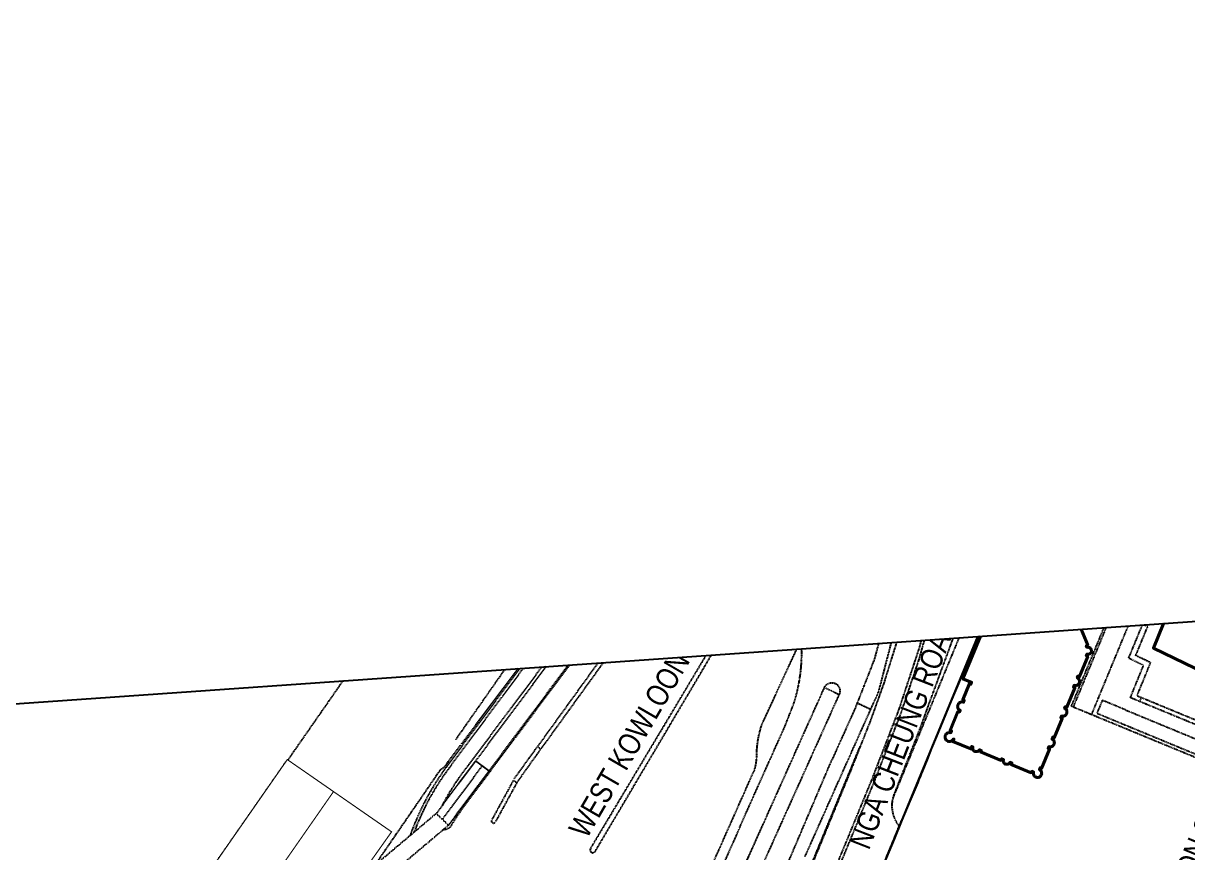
# Model space of a CAD drawing. Header units: millimetres. Extents: x 50357 to 985146, y 723188 to 1803594.
# Drawn here: x 831781.5 to 832203.1, y 820360.9 to 820661.2 of the extents above; entities that cross this region are included whole.
import ezdxf
from ezdxf.xclip import XClip

# ---------------------------------------------------------------- set-up
doc = ezdxf.new("R2010")
doc.units = ezdxf.units.MM
doc.header["$LTSCALE"] = 3
doc.header["$MEASUREMENT"] = 0
doc.linetypes.add('DASHED', pattern=[19.05, 12.7, -6.35])
doc.linetypes.add('x-baseplan$0$DGN Style 2', pattern=[1.94727e-06, 0, -1.94727e-06])
doc.layers.get('Defpoints').update_dxf_attribs({"color": 32})
for name, color, linetype in [('00_Xref', 7, 'Continuous'), ('_PARCEL BOUNDARY', 10, 'DASHED'), ('x-baseplan$0$AR-SITE-TXT_AR_BS_', 1, 'Continuous')]:
    doc.layers.add(name, color=color, linetype=linetype)
doc.layers.add('x-baseplan$0$AR-ROAD_AR_BS_MI_', color=7, linetype='Continuous', true_color=0x6d6d6d)
doc.styles.add('x-baseplan$0$Style-Arial', font='arial.ttf')

# ---------------------------------------------------------------- blocks, each defined once
blk = doc.blocks.new('x-baseplan')
at = {"layer": 'x-baseplan$0$AR-ROAD_AR_BS_MI_', "linetype": 'x-baseplan$0$DGN Style 2'}
for p, q in [((834386.8, 818397.11), (834454.88, 818488.49)), ((834387.6, 818396.51), (834455.84, 818488.11)), ((834446.21, 818487.25), (834389.86, 818406.64)), ((834446.21, 818487.26), (834389.87, 818406.65)), ((834461.92, 818460.29), (834420.75, 818403.29)), ((834455.57, 818454.06), (834419.53, 818404.17)), ((834411.11, 818392.51), (834419.53, 818404.17)), ((834412.04, 818391.08), (834420.75, 818403.29)), ((834420.75, 818403.29), (834419.53, 818404.17)), ((834391.02, 818390.85), (834397.18, 818399.08)), ((834397.34, 818398.96), (834402.14, 818395.37)), ((834397.38, 818398.93), (834401.86, 818395.57)), ((834402.14, 818395.37), (834389.43, 818378.5)), ((834458.04, 818305.55), (834497.87, 818395.22)), ((834410.81, 818391.97), (834402.95, 818377.59)), ((834412.04, 818391.08), (834404.27, 818376.87)), ((834412.04, 818391.08), (834410.8, 818391.98)), ((834492.8, 818375.04), (834500, 818391.16)), ((834383.09, 818379.82), (834387.19, 818375.95)), ((834483.04, 818335.45), (834500, 818373.27)), ((834483.05, 818335.46), (834500.01, 818373.28))]:
    blk.add_line(p, q, dxfattribs=at)
at = {"layer": 'x-baseplan$0$AR-ROAD_AR_BS_MI_', "flags": 128}
blk.add_lwpolyline([(834893.71, 818612.71), (834867.74, 818621.9, 0.032201), (834862.79, 818623.31), (834792.59, 818638.37, -0.026433), (834750.03, 818649.89), (834706.27, 818664.26, 0.136056), (834687.06, 818665.15, 0.221469), (834667.71, 818650.13), (834658.53, 818632.29), (834658.53, 818632.29, -0.00001), (834658.53, 818632.29), (834658.53, 818632.29), (834654.66, 818624.77, 0.021002), (834642.54, 818598.55), (834506.84, 818269.48)], format="xyb", dxfattribs=at)
at = {"layer": 'x-baseplan$0$AR-ROAD_AR_BS_MI_', "linetype": 'x-baseplan$0$DGN Style 2', "flags": 128}
for points in [[(834329.16, 818399.26), (834468.53, 818599.53), (834469.65, 818601.15)], [(834652.48, 818512.84), (834613.47, 818418.51)], [(834620.16, 818415.75), (834659.14, 818510.09)], [(834385.29, 818383.19), (834385.49, 818383.57), (834385.88, 818384.3), (834386.28, 818385.04), (834386.69, 818385.76), (834387.1, 818386.49), (834387.52, 818387.21), (834387.95, 818387.92), (834388.39, 818388.63), (834388.83, 818389.34), (834389.27, 818390.04), (834389.73, 818390.74), (834390.19, 818391.44), (834390.65, 818392.13), (834391.13, 818392.81), (834391.61, 818393.49), (834392.01, 818394.05), (834392.42, 818394.61), (834392.83, 818395.17), (834393.09, 818395.51), (834394.58, 818397.51), (834396.08, 818399.51), (834400.57, 818405.52), (834402.07, 818407.52), (834403.57, 818409.52), (834405.06, 818411.53), (834414.05, 818423.54), (834415.55, 818425.54), (834426.03, 818439.55), (834427.52, 818441.56), (834429.02, 818443.56), (834435.01, 818451.57), (834436.51, 818453.57), (834441, 818459.57), (834442.5, 818461.58), (834446.99, 818467.58), (834448.49, 818469.58), (834454.48, 818477.59), (834455.97, 818479.59), (834457.47, 818481.6), (834458.97, 818483.6), (834459.85, 818484.78), (834460.16, 818485.19), (834460.47, 818485.59), (834460.86, 818486.08), (834461.25, 818486.57), (834461.65, 818487.05), (834462.06, 818487.53), (834462.47, 818488), (834462.89, 818488.46), (834463.31, 818488.92), (834463.74, 818489.38), (834464.18, 818489.83), (834464.62, 818490.27), (834465.06, 818490.71), (834465.51, 818491.14), (834465.97, 818491.57), (834466.43, 818491.99), (834466.9, 818492.4), (834467.37, 818492.81), (834467.85, 818493.22), (834468.33, 818493.61), (834468.82, 818494.01), (834469.31, 818494.39), (834469.8, 818494.77), (834470.31, 818495.14), (834470.81, 818495.51), (834471.32, 818495.87), (834471.84, 818496.22), (834472.36, 818496.57), (834472.88, 818496.91), (834473.41, 818497.25), (834473.82, 818497.5), (834474.24, 818497.76), (834474.66, 818498.01), (834475.09, 818498.25), (834475.56, 818498.52), (834479.9, 818501), (834482.07, 818502.24), (834484.08, 818503.39), (834484.16, 818503.43), (834484.25, 818503.47), (834484.34, 818503.5), (834484.44, 818503.53), (834484.54, 818503.54), (834484.64, 818503.55), (834484.74, 818503.55), (834484.84, 818503.55), (834484.94, 818503.53), (834485.03, 818503.51), (834485.13, 818503.48), (834485.22, 818503.44), (834485.31, 818503.39), (834485.4, 818503.34), (834485.48, 818503.28), (834485.55, 818503.22), (834485.62, 818503.15), (834485.69, 818503.07), (834485.75, 818502.99), (834485.8, 818502.9), (834485.84, 818502.81), (834485.88, 818502.72), (834485.91, 818502.63), (834485.93, 818502.53), (834485.94, 818502.43), (834485.95, 818502.33), (834485.95, 818502.23), (834485.94, 818502.14), (834485.93, 818502.05), (834485.9, 818501.97), (834485.88, 818501.88), (834485.84, 818501.8), (834485.8, 818501.72), (834485.76, 818501.64), (834485.71, 818501.56), (834485.18, 818500.85), (834484.65, 818500.13), (834484.15, 818499.47), (834483.64, 818498.8), (834483.13, 818498.14), (834482.62, 818497.48), (834482.11, 818496.83), (834481.59, 818496.17), (834481.07, 818495.52), (834480.55, 818494.87), (834480.02, 818494.23), (834479.49, 818493.59), (834478.96, 818492.94), (834478.42, 818492.31), (834477.89, 818491.67), (834477.34, 818491.04), (834476.8, 818490.41), (834476.25, 818489.78), (834475.7, 818489.15), (834475.15, 818488.53), (834474.59, 818487.91), (834474.03, 818487.29), (834473.47, 818486.68), (834472.9, 818486.06), (834472.34, 818485.45), (834471.76, 818484.85), (834471.19, 818484.24), (834470.61, 818483.64), (834470.03, 818483.04), (834469.45, 818482.45), (834468.87, 818481.85), (834468.28, 818481.26), (834467.73, 818480.71), (834467.17, 818480.17), (834466.84, 818479.84), (834466.5, 818479.5), (834465.92, 818478.91), (834465.34, 818478.31), (834464.76, 818477.71), (834464.19, 818477.1), (834463.63, 818476.49), (834463.07, 818475.87), (834462.52, 818475.24), (834461.98, 818474.61), (834461.44, 818473.98), (834460.9, 818473.33), (834460.38, 818472.69), (834459.86, 818472.04), (834459.34, 818471.38), (834458.83, 818470.72), (834458.33, 818470.06), (834456.83, 818468.06), (834453.84, 818464.05)], [(834343.79, 818329.47), (834357.81, 818350.41), (834358.45, 818351.38), (834387.37, 818375.78), (834459.79, 818472.61), (834465.88, 818479.61), (834480.14, 818494.81), (834476.42, 818498.3), (834474.32, 818497.53), (834461.35, 818483.7), (834455.04, 818476.45), (834382.9, 818379.99), (834353.86, 818355.48), (834334.7, 818326.87), (834339.77, 818323.47)], [(834516.47, 818364.48), (834530.51, 818396), (834543.13, 818424.19), (834552.38, 818459.99), (834553.18, 818459.78), (834553.69, 818461.7), (834553.2, 818461.82), (834560.98, 818491.05)], [(834556.79, 818492.78), (834551.25, 818472.19), (834541.52, 818435.88), (834534.52, 818418.03), (834526.22, 818399.56)], [(834561.39, 818488.63), (834557.75, 818471.62), (834552.41, 818451.15), (834544.78, 818426.69), (834540.28, 818414.12), (834536.43, 818404.39)], [(834568.34, 818481.79), (834564.99, 818466.4), (834557.68, 818439.79), (834553.82, 818428.15)], [(834559.39, 818441.67), (834565.48, 818463.23), (834570.5, 818484.98)], [(834583.3, 818479.84), (834576.17, 818460.45), (834566.68, 818434.52), (834557.62, 818409.83), (834548.85, 818387.56), (834548.77, 818387.37), (834548.69, 818387.18), (834548.62, 818386.99), (834548.55, 818386.8), (834548.48, 818386.61), (834548.41, 818386.41), (834548.35, 818386.22), (834548.3, 818386.02), (834548.24, 818385.83), (834548.19, 818385.63), (834548.15, 818385.43)], [(834440.73, 818472.41), (834435.66, 818465.13), (834435.29, 818462.67), (834391.94, 818405.13), (834391.93, 818405.14)], [(834440.73, 818472.42), (834435.66, 818465.14), (834435.3, 818462.68), (834391.95, 818405.14), (834391.94, 818405.15)], [(834500, 818469.79), (834438.75, 818367.37), (834438.63, 818367.1), (834438.59, 818366.8), (834438.64, 818366.5), (834438.77, 818366.24), (834438.98, 818366.02), (834439.24, 818365.87), (834439.53, 818365.81), (834439.83, 818365.83), (834440.11, 818365.94), (834440.43, 818366.23), (834500, 818466.84)], [(834588.74, 818468.08), (834588.6, 818468.09), (834588.44, 818468.09), (834588.28, 818468.1), (834588.13, 818468.1), (834587.97, 818468.09), (834587.81, 818468.09), (834587.66, 818468.08), (834587.5, 818468.07), (834587.35, 818468.05), (834587.19, 818468.04), (834587.04, 818468.02), (834586.88, 818467.99), (834586.73, 818467.97), (834586.57, 818467.94), (834586.42, 818467.91), (834586.27, 818467.88), (834586.12, 818467.84), (834585.97, 818467.8), (834585.81, 818467.76), (834585.66, 818467.72), (834585.52, 818467.67), (834585.37, 818467.63), (834585.22, 818467.57), (834585.07, 818467.52), (834584.93, 818467.46), (834584.78, 818467.4), (834584.64, 818467.34), (834584.5, 818467.28), (834584.36, 818467.21), (834584.22, 818467.14), (834584.08, 818467.07), (834583.94, 818467), (834583.8, 818466.92), (834583.67, 818466.84), (834583.53, 818466.76), (834583.4, 818466.68), (834583.27, 818466.59), (834583.14, 818466.51), (834583.01, 818466.42), (834582.89, 818466.33), (834582.76, 818466.23), (834582.64, 818466.13), (834582.52, 818466.04), (834582.4, 818465.93), (834582.28, 818465.83), (834582.17, 818465.73), (834582.05, 818465.62), (834581.94, 818465.51), (834581.83, 818465.4), (834581.72, 818465.29), (834581.62, 818465.17), (834581.51, 818465.06), (834581.41, 818464.94), (834581.31, 818464.82), (834581.21, 818464.7), (834581.12, 818464.57), (834581.02, 818464.45), (834580.93, 818464.32), (834580.84, 818464.19), (834580.76, 818464.06), (834580.67, 818463.93), (834580.59, 818463.8), (834580.51, 818463.67), (834580.43, 818463.53), (834580.36, 818463.39), (834580.28, 818463.26), (834580.21, 818463.12), (834580.14, 818462.98), (834580.03, 818462.73), (834574.29, 818448.83), (834570.31, 818439.18), (834563.94, 818423.77), (834553.82, 818399.17), (834548.15, 818385.43)], [(834453.84, 818464.05), (834449.35, 818458.05), (834447.85, 818456.04), (834438.87, 818444.03), (834437.37, 818442.03), (834435.87, 818440.03), (834434.37, 818438.03), (834429.88, 818432.02), (834428.39, 818430.02), (834422.4, 818422.01), (834420.9, 818420.01), (834417.9, 818416), (834416.41, 818414), (834408.92, 818403.99), (834407.42, 818401.99), (834405.93, 818399.99), (834404.43, 818397.99), (834396.94, 818387.98), (834395.44, 818385.97), (834393.95, 818383.97), (834393.33, 818383.15), (834392.89, 818382.56), (834392.46, 818381.96), (834391.98, 818381.28), (834391.5, 818380.6), (834391.03, 818379.92), (834390.56, 818379.22), (834390.1, 818378.53), (834389.65, 818377.83), (834389.2, 818377.12), (834388.77, 818376.41), (834388.33, 818375.7), (834388.26, 818375.59), (834388.19, 818375.46), (834388.1, 818375.34), (834388.01, 818375.22), (834387.91, 818375.11), (834387.81, 818375), (834387.7, 818374.9), (834387.59, 818374.81), (834387.48, 818374.72), (834387.35, 818374.63), (834387.23, 818374.55), (834387.1, 818374.48), (834386.97, 818374.41), (834386.83, 818374.35), (834386.7, 818374.3), (834386.56, 818374.25), (834386.41, 818374.21), (834386.27, 818374.18), (834386.12, 818374.16), (834385.98, 818374.14), (834385.83, 818374.13), (834385.69, 818374.13), (834385.54, 818374.13), (834385.42, 818374.14)], [(834613.47, 818418.51), (834612.84, 818418.77), (834626.11, 818450.71), (834618.3, 818453.9)], [(834635.12, 818421.53), (834634.2, 818421.91), (834638.97, 818433.6), (834633.58, 818436.2), (834638.65, 818448.47)], [(834638.09, 818421.93), (834636.61, 818422.54), (834641.54, 818434.59), (834640.63, 818435.02), (834639.73, 818435.46), (834636.15, 818437.18), (834640.47, 818447.64), (834639.56, 818448.05)], [(834639.56, 818448.05), (834638.65, 818448.47)], [(834500, 818391.16), (834508.99, 818411.17), (834512.38, 818419.8), (834512.4, 818419.87), (834512.69, 818420.81), (834512.99, 818421.82), (834513.26, 818422.84), (834513.52, 818423.87), (834513.76, 818424.9), (834513.99, 818425.93), (834514.07, 818426.36), (834514.19, 818426.97), (834514.38, 818428.01), (834514.54, 818429.05), (834514.69, 818430.1), (834514.83, 818431.15), (834514.94, 818432.2), (834515.03, 818433.25), (834515.11, 818434.3), (834515.17, 818435.36), (834515.21, 818436.42), (834515.23, 818437.47), (834515.23, 818438.88), (834515.23, 818438.9), (834515.23, 818438.92), (834515.23, 818438.94), (834515.23, 818438.96), (834515.22, 818438.98), (834515.22, 818438.99), (834515.22, 818439.01), (834515.22, 818439.03), (834515.21, 818439.07), (834515.21, 818439.08), (834515.2, 818439.12), (834515.18, 818439.19), (834515.17, 818439.21), (834515.17, 818439.23), (834515.15, 818439.26), (834515.15, 818439.28), (834515.14, 818439.3), (834515.13, 818439.31), (834515.11, 818439.35), (834515.11, 818439.36), (834515.1, 818439.38), (834515.08, 818439.41), (834515.07, 818439.43), (834515.05, 818439.46), (834515.04, 818439.47), (834515.03, 818439.49), (834515.02, 818439.5), (834515.01, 818439.52), (834514.98, 818439.55), (834514.97, 818439.56), (834514.96, 818439.57), (834514.94, 818439.59), (834514.93, 818439.6), (834514.92, 818439.62), (834514.91, 818439.63), (834514.89, 818439.64), (834514.82, 818439.7), (834514.78, 818439.73), (834514.76, 818439.74), (834514.75, 818439.76), (834514.73, 818439.77), (834514.72, 818439.77), (834514.7, 818439.78), (834514.68, 818439.79), (834514.67, 818439.8), (834514.65, 818439.81), (834514.63, 818439.82), (834514.62, 818439.83), (834514.6, 818439.83), (834514.58, 818439.84), (834514.57, 818439.85), (834514.55, 818439.86), (834514.53, 818439.86), (834514.51, 818439.87), (834514.5, 818439.87), (834514.48, 818439.88), (834514.46, 818439.89), (834514.44, 818439.89), (834514.43, 818439.9), (834514.41, 818439.9), (834514.39, 818439.9), (834514.37, 818439.91), (834514.35, 818439.91), (834514.33, 818439.91), (834514.32, 818439.92), (834514.28, 818439.92), (834514.26, 818439.92), (834514.24, 818439.92), (834514.22, 818439.93), (834514.21, 818439.93), (834514.13, 818439.93), (834514.11, 818439.93), (834514.09, 818439.92), (834514.08, 818439.92), (834514.06, 818439.92), (834514.04, 818439.92), (834514.02, 818439.92), (834514, 818439.91), (834513.97, 818439.91), (834513.91, 818439.9), (834513.86, 818439.88), (834513.84, 818439.87), (834513.82, 818439.87), (834513.8, 818439.86), (834513.79, 818439.86), (834513.74, 818439.84), (834513.72, 818439.83), (834513.69, 818439.81), (834513.65, 818439.79), (834513.64, 818439.78), (834513.62, 818439.78), (834513.61, 818439.77), (834513.59, 818439.76), (834513.57, 818439.75), (834513.56, 818439.73), (834513.54, 818439.72), (834513.53, 818439.71), (834513.51, 818439.7), (834513.5, 818439.69), (834513.46, 818439.65), (834513.44, 818439.64), (834513.43, 818439.63), (834513.42, 818439.62), (834513.4, 818439.6), (834513.39, 818439.59), (834513.38, 818439.58), (834513.37, 818439.56), (834513.34, 818439.53), (834513.33, 818439.52), (834513.32, 818439.5), (834513.31, 818439.49), (834513.29, 818439.46), (834500.67, 818412.15), (834500.48, 818411.57), (834500.3, 818411), (834500, 818409.94)], [(834553.82, 818428.15), (834550.27, 818417.43), (834540.62, 818392.47), (834523.21, 818350.21), (834523.2, 818350.2), (834523.2, 818350.19), (834523.19, 818350.18), (834523.19, 818350.17), (834523.19, 818350.16), (834523.18, 818350.13), (834523.18, 818350.12), (834523.17, 818350.11), (834523.17, 818350.1), (834523.17, 818350.09), (834523.17, 818350.08), (834523.16, 818350.07), (834523.16, 818350.06), (834523.16, 818350.05), (834523.16, 818350.04), (834523.16, 818350.03), (834523.16, 818350.02), (834523.16, 818350.01), (834523.16, 818350), (834523.15, 818349.99), (834523.15, 818349.94), (834523.16, 818349.93), (834523.16, 818349.92), (834523.16, 818349.91), (834523.16, 818349.9), (834523.16, 818349.89), (834523.16, 818349.88), (834523.16, 818349.87), (834523.17, 818349.85), (834523.17, 818349.84), (834523.17, 818349.83), (834523.18, 818349.81), (834523.18, 818349.8), (834523.18, 818349.79), (834523.19, 818349.78), (834523.19, 818349.77), (834523.19, 818349.76), (834523.2, 818349.75), (834523.2, 818349.74), (834523.2, 818349.73), (834523.21, 818349.72), (834523.21, 818349.71), (834523.22, 818349.7), (834523.22, 818349.69), (834523.24, 818349.66), (834523.24, 818349.66), (834523.25, 818349.65), (834523.25, 818349.64), (834523.26, 818349.63), (834523.27, 818349.61), (834523.28, 818349.6), (834523.28, 818349.6), (834523.29, 818349.59), (834523.3, 818349.57), (834523.31, 818349.57), (834523.32, 818349.56), (834523.33, 818349.55), (834523.33, 818349.54), (834523.34, 818349.54), (834523.35, 818349.53), (834523.36, 818349.52), (834523.36, 818349.52), (834523.38, 818349.5), (834523.39, 818349.5), (834523.4, 818349.49), (834523.4, 818349.48), (834523.41, 818349.48), (834523.42, 818349.47), (834523.43, 818349.47), (834523.44, 818349.46), (834523.45, 818349.46), (834523.46, 818349.45), (834523.47, 818349.44), (834523.48, 818349.44), (834523.48, 818349.44), (834523.49, 818349.43), (834523.5, 818349.43), (834523.52, 818349.42), (834523.53, 818349.41), (834523.54, 818349.41), (834523.55, 818349.41), (834523.56, 818349.4), (834523.59, 818349.39), (834523.6, 818349.39), (834523.61, 818349.39), (834523.63, 818349.39), (834523.64, 818349.38), (834523.65, 818349.38), (834523.66, 818349.38), (834523.67, 818349.38), (834523.68, 818349.38), (834523.69, 818349.38), (834523.7, 818349.38), (834523.71, 818349.37), (834523.72, 818349.37), (834523.73, 818349.37), (834523.75, 818349.37), (834523.76, 818349.37), (834523.78, 818349.37), (834523.79, 818349.38), (834523.8, 818349.38), (834523.81, 818349.38), (834523.82, 818349.38), (834523.83, 818349.38), (834523.84, 818349.38), (834523.86, 818349.38), (834523.87, 818349.39), (834523.88, 818349.39), (834523.89, 818349.39), (834523.9, 818349.39), (834523.91, 818349.4), (834523.93, 818349.4), (834523.94, 818349.41), (834523.96, 818349.41), (834523.97, 818349.42), (834523.98, 818349.42), (834523.99, 818349.42), (834524, 818349.43), (834524, 818349.43), (834524.01, 818349.44), (834524.02, 818349.44), (834524.04, 818349.45), (834524.05, 818349.46), (834524.06, 818349.46), (834524.07, 818349.47), (834524.08, 818349.47), (834524.09, 818349.48), (834524.09, 818349.49), (834524.1, 818349.49), (834524.11, 818349.5), (834524.12, 818349.5), (834524.13, 818349.52), (834524.14, 818349.52), (834524.15, 818349.53), (834524.16, 818349.54), (834524.16, 818349.55), (834524.17, 818349.55), (834524.18, 818349.56), (834524.19, 818349.57), (834524.2, 818349.58), (834524.21, 818349.59), (834524.21, 818349.6), (834524.22, 818349.61), (834524.23, 818349.62), (834524.23, 818349.62), (834524.24, 818349.63), (834524.24, 818349.64), (834524.25, 818349.65), (834524.25, 818349.66), (834524.26, 818349.67), (834524.27, 818349.69), (834524.28, 818349.69), (834524.28, 818349.7), (834524.28, 818349.71), (834524.29, 818349.73), (834541.71, 818391.99), (834551.17, 818416.29), (834557.72, 818435.76), (834559.39, 818441.68)], [(834632.4, 818417.52), (834667.42, 818403.05), (834680.7, 818435.14), (834679.83, 818435.5)], [(834500.01, 818373.28), (834523.48, 818425.63), (834523.5, 818425.66), (834523.54, 818425.75), (834523.56, 818425.79), (834523.59, 818425.84), (834523.61, 818425.88), (834523.64, 818425.93), (834523.67, 818425.97), (834523.69, 818426.01), (834523.72, 818426.06), (834523.78, 818426.14), (834523.81, 818426.18), (834523.87, 818426.26), (834523.9, 818426.3), (834523.94, 818426.34), (834523.97, 818426.38), (834524, 818426.42), (834524.04, 818426.45), (834524.07, 818426.49), (834524.11, 818426.53), (834524.15, 818426.56), (834524.18, 818426.6), (834524.26, 818426.66), (834524.3, 818426.7), (834524.34, 818426.73), (834524.38, 818426.76), (834524.42, 818426.79), (834524.46, 818426.82), (834524.5, 818426.85), (834524.54, 818426.88), (834524.59, 818426.9), (834524.63, 818426.93), (834524.67, 818426.96), (834524.72, 818426.98), (834524.76, 818427.01), (834524.81, 818427.03), (834524.85, 818427.05), (834524.9, 818427.08), (834524.99, 818427.12), (834525.04, 818427.14), (834525.09, 818427.16), (834525.13, 818427.18), (834525.18, 818427.19), (834525.23, 818427.21), (834525.28, 818427.22), (834525.33, 818427.24), (834525.38, 818427.25), (834525.43, 818427.27), (834525.47, 818427.28), (834525.52, 818427.29), (834525.57, 818427.3), (834525.67, 818427.32), (834525.72, 818427.33), (834525.77, 818427.33), (834525.83, 818427.34), (834525.88, 818427.34), (834525.98, 818427.35), (834526.08, 818427.36), (834526.13, 818427.36), (834526.18, 818427.36), (834526.23, 818427.36), (834526.28, 818427.35), (834526.33, 818427.35), (834526.38, 818427.35), (834526.43, 818427.34), (834526.49, 818427.34), (834526.54, 818427.33), (834526.59, 818427.32), (834526.64, 818427.32), (834526.69, 818427.31), (834526.74, 818427.3), (834526.84, 818427.28), (834526.93, 818427.25), (834526.98, 818427.24), (834527.03, 818427.22), (834527.08, 818427.2), (834527.18, 818427.17), (834527.27, 818427.13), (834527.32, 818427.11), (834527.36, 818427.09), (834527.41, 818427.07), (834527.46, 818427.05), (834527.5, 818427.02), (834527.55, 818427), (834527.63, 818426.95), (834527.68, 818426.92), (834527.72, 818426.9), (834527.76, 818426.87), (834527.85, 818426.81), (834527.89, 818426.78), (834527.93, 818426.75), (834527.97, 818426.72), (834528.01, 818426.69), (834528.05, 818426.65), (834528.09, 818426.62), (834528.12, 818426.59), (834528.2, 818426.52), (834528.23, 818426.48), (834528.3, 818426.41), (834528.34, 818426.37), (834528.4, 818426.29), (834528.44, 818426.25), (834528.47, 818426.21), (834528.5, 818426.17), (834528.53, 818426.13), (834528.56, 818426.09), (834528.58, 818426.04), (834528.61, 818426), (834528.64, 818425.96), (834528.66, 818425.92), (834528.69, 818425.87), (834528.74, 818425.78), (834528.76, 818425.74), (834528.81, 818425.64), (834528.85, 818425.55), (834528.86, 818425.5), (834528.88, 818425.46), (834528.9, 818425.41), (834528.92, 818425.36), (834528.93, 818425.31), (834528.95, 818425.26), (834528.96, 818425.21), (834528.97, 818425.16), (834528.99, 818425.12), (834529, 818425.07), (834529.02, 818424.97), (834529.03, 818424.87), (834529.04, 818424.81), (834529.05, 818424.76), (834529.05, 818424.71), (834529.06, 818424.66), (834529.06, 818424.56), (834529.06, 818424.46), (834529.06, 818424.41), (834529.06, 818424.36), (834529.06, 818424.31), (834529.06, 818424.21), (834529.05, 818424.15), (834529.05, 818424.1), (834529.04, 818424.05), (834529.03, 818424), (834529.02, 818423.95), (834529.02, 818423.9), (834529.01, 818423.85), (834529, 818423.8), (834528.98, 818423.75), (834528.97, 818423.7), (834528.94, 818423.61), (834528.93, 818423.56), (834528.9, 818423.46), (834528.86, 818423.37), (834528.84, 818423.32), (834528.82, 818423.27), (834528.8, 818423.23), (834528.78, 818423.18), (834528.74, 818423.1), (834500.01, 818359.2)], [(834523.48, 818425.63), (834523.48, 818425.63), (834528.74, 818423.1), (834528.76, 818423.09)], [(834535.33, 818420.04), (834540.24, 818417.73), (834540.25, 818417.72)], [(834620.16, 818415.75), (834613.47, 818418.51)], [(834632.4, 818417.52), (834624.02, 818420.98), (834622.08, 818416.31), (834665.48, 818398.35), (834665.03, 818397.25)], [(834638.09, 818421.93), (834637.52, 818420.54), (834635.12, 818421.53)], [(834666.17, 818410.32), (834665.6, 818408.94), (834637.52, 818420.54)], [(834674.76, 818420.86), (834673.46, 818421.39), (834670.61, 818414.48), (834669.62, 818414.8), (834667.61, 818409.73), (834638.09, 818421.93)], [(834665.03, 818397.25), (834620.16, 818415.75)], [(834500, 818409.94), (834499.85, 818409.35), (834499.71, 818408.76), (834499.58, 818408.17), (834499.46, 818407.58), (834499.35, 818406.99), (834499.25, 818406.39), (834499.16, 818405.79), (834499.09, 818405.19), (834499.02, 818404.59), (834498.96, 818403.99), (834498.91, 818403.39), (834498.88, 818402.79), (834498.84, 818401.88), (834498.85, 818401.52), (834498.85, 818401.16), (834498.84, 818400.81), (834498.82, 818400.45), (834498.8, 818400.09), (834498.77, 818399.74), (834498.74, 818399.38), (834498.7, 818399.03), (834498.65, 818398.67), (834498.6, 818398.32), (834498.54, 818397.97), (834498.48, 818397.62), (834498.41, 818397.27), (834498.33, 818396.92), (834498.25, 818396.57), (834498.16, 818396.23), (834498.07, 818395.88), (834497.97, 818395.54), (834497.86, 818395.21)], [(834360.69, 818361.25), (834371.38, 818376.79), (834384.45, 818395.84), (834385.79, 818396.78), (834391.8, 818404.84)], [(834360.7, 818361.25), (834371.39, 818376.8), (834384.45, 818395.85), (834385.8, 818396.79), (834391.81, 818404.85)], [(834500, 818316.13), (834509.26, 818338.61), (834519.37, 818363.06), (834529.7, 818388.07), (834536.43, 818404.39)], [(834536.43, 818404.39), (834532.98, 818395.66), (834516.46, 818355.54), (834515.96, 818354.33), (834504.34, 818326.15), (834500, 818315.62)], [(834500.01, 818316.15), (834509.27, 818338.62), (834519.38, 818363.07), (834529.71, 818388.09), (834536.44, 818404.4)], [(834385.14, 818377.89), (834399.62, 818397.25), (834401.86, 818395.57)], [(834500, 818337.99), (834526.22, 818399.56)], [(834548.15, 818385.43), (834548.15, 818385.43), (834548.1, 818385.23), (834548.06, 818385.03), (834548.03, 818384.83), (834547.99, 818384.63), (834547.96, 818384.42), (834547.94, 818384.22), (834547.91, 818384.02), (834547.9, 818383.81), (834547.88, 818383.61), (834547.87, 818383.41), (834547.86, 818383.2), (834547.86, 818383), (834547.85, 818382.79), (834547.86, 818382.59), (834547.86, 818382.38), (834547.87, 818382.18), (834547.89, 818381.98), (834547.9, 818381.77), (834547.92, 818381.57), (834547.95, 818381.37), (834547.97, 818381.16), (834548, 818380.96), (834548.04, 818380.76), (834548.08, 818380.56), (834548.12, 818380.36), (834548.16, 818380.16), (834548.21, 818379.96), (834548.26, 818379.76), (834548.32, 818379.57), (834548.38, 818379.37), (834548.44, 818379.18), (834548.51, 818378.98), (834548.57, 818378.79), (834548.65, 818378.6), (834548.72, 818378.41), (834548.8, 818378.22), (834548.88, 818378.03), (834548.97, 818377.85), (834549.06, 818377.66), (834549.15, 818377.48), (834549.24, 818377.3), (834549.34, 818377.12), (834549.44, 818376.94), (834549.55, 818376.77), (834549.66, 818376.59), (834549.77, 818376.42), (834549.88, 818376.25), (834550, 818376.08), (834550.11, 818375.92), (834550.24, 818375.75), (834550.36, 818375.59), (834550.51, 818375.41)], [(834546.72, 818366.22), (834551.37, 818377.49), (834551.38, 818377.49)], [(834492.8, 818375.04), (834464.66, 818312.04), (834464.52, 818311.78), (834464.37, 818311.52), (834464.21, 818311.26), (834464.06, 818311), (834463.9, 818310.75), (834463.74, 818310.49), (834463.58, 818310.24), (834463.41, 818309.99), (834463.24, 818309.74), (834463.07, 818309.5), (834462.9, 818309.25), (834462.73, 818309.01), (834462.55, 818308.76), (834462.37, 818308.52), (834462.19, 818308.29), (834462, 818308.05), (834461.82, 818307.81), (834461.63, 818307.58), (834461.44, 818307.35), (834461.24, 818307.12), (834461.05, 818306.89), (834460.85, 818306.67), (834460.65, 818306.44), (834460.45, 818306.22), (834460.24, 818306), (834460.04, 818305.78), (834459.83, 818305.57), (834459.62, 818305.35), (834459.41, 818305.14), (834459.19, 818304.93), (834458.88, 818304.64)], [(834537.74, 818344.43), (834546.72, 818366.22), (834546.73, 818366.21)]]:
    blk.add_lwpolyline(points, dxfattribs=at)
at = {"layer": 'x-baseplan$0$AR-ROAD_AR_BS_MI_', "lineweight": 40, "flags": 128}
blk.add_lwpolyline([(834657.88, 818477.03), (834652.99, 818465.17), (834651.2, 818465.91), (834645.65, 818452.46), (834647.45, 818451.72), (834642.56, 818439.86), (834668.81, 818427.16)], dxfattribs=at)
blk.add_lwpolyline([(834620.13, 818439.1, -0.562349), (834618.48, 818437.73), (834618.48, 818437.73), (834618.48, 818437.73), (834618.22, 818437.08), (834618.79, 818436.84), (834615.8, 818429.59), (834615.22, 818429.82), (834614.96, 818429.17, -0.95119), (834613.81, 818426.4), (834613.55, 818425.76), (834614.12, 818425.52), (834611.23, 818418.49), (834610.65, 818418.73), (834610.38, 818418.08, -0.95119), (834609.24, 818415.31), (834608.97, 818414.66), (834609.55, 818414.42), (834606.65, 818407.4), (834606.08, 818407.64), (834605.81, 818406.99, -0.951194), (834604.67, 818404.22), (834604.4, 818403.57), (834604.98, 818403.33), (834602.08, 818396.3), (834601.5, 818396.54), (834601.23, 818395.89, -2.253125), (834599.18, 818395.04), (834598.53, 818395.31), (834598.29, 818394.73), (834591.08, 818397.7), (834591.32, 818398.28), (834590.67, 818398.55, -0.94388), (834588.27, 818399.54), (834587.62, 818399.8), (834587.38, 818399.23), (834579.99, 818402.28), (834580.23, 818402.85), (834579.58, 818403.12, -0.943864), (834577.18, 818404.11), (834576.76, 818404.28), (834576.39, 818403.38), (834569.92, 818406.05), (834570.29, 818406.95), (834570.15, 818407.01, -2.262649), (834569.24, 818409.2), (834569.51, 818409.84), (834568.93, 818410.08), (834571.75, 818416.92), (834572.33, 818416.69), (834572.59, 818417.33, -0.954174), (834573.81, 818420.29), (834574.08, 818420.94), (834573.5, 818421.18), (834575.92, 818427.05), (834576.5, 818426.81), (834576.77, 818427.46), (834573.6, 818428.76), (834589.58, 818467.52), (834597.42, 818464.29), (834596.2, 818461.33), (834600.2, 818459.68, -0.939411), (834602.41, 818458.77), (834611.29, 818455.11), (834611.29, 818455.11, -1.399777), (834612.9, 818453.5), (834612.9, 818453.5), (834613.17, 818452.86), (834613.75, 818453.1), (834618.79, 818440.98), (834618.21, 818440.74), (834618.48, 818440.09), (834618.48, 818440.09, -0.47009), (834620.13, 818439.1)], format="xyb", dxfattribs=at)
at = {"layer": 'x-baseplan$0$AR-ROAD_AR_BS_MI_', "linetype": 'x-baseplan$0$DGN Style 2', "lineweight": 0, "flags": 128}
blk.add_lwpolyline([(834240.01, 818271.91), (834262.88, 818304.88), (834284.95, 818336.24), (834287.42, 818339.82), (834328.67, 818399.09)], dxfattribs=at)
at = {"layer": 'x-baseplan$0$AR-ROAD_AR_BS_MI_', "linetype": 'x-baseplan$0$DGN Style 2'}
for centre, radius, start, end in [((834462.17, 818340.95), 94, 143.3106, 160.6978), ((834461.68, 818340.87), 92.65, 143.0865, 159.5786), ((834403.61, 818377.23), 0.75, 151.3266, 331.3276)]:
    blk.add_arc(centre, radius, start, end, dxfattribs=at)
at = {"layer": 'x-baseplan$0$AR-ROAD_AR_BS_MI_'}
blk.add_open_spline([(834888.67, 818328.07), (834888.67, 818328.07), (834888.38, 818295.02), (834888.09, 818261.08), (834887.79, 818227.14), (834887.77, 818226.21), (834887.39, 818225.25), (834886.99, 818224.24), (834886.62, 818223.27), (834886.56, 818223.2), (834885.66, 818222.6), (834884.73, 818221.98), (834883.83, 818221.38), (834883.6, 818221.34), (834873.62, 818220.65), (834860.55, 818219.75), (834847.67, 818218.85), (834832.74, 818217.87), (834820.68, 818217.06), (834808.61, 818216.26), (834808.2, 818216.25), (834798.22, 818216.56), (834787.81, 818216.89), (834777.59, 818217.2), (834777.1, 818217.21), (834775.31, 818216.98), (834773.48, 818216.75), (834771.72, 818216.53), (834771.67, 818216.57), (834771.65, 818217.37), (834771.62, 818218.22), (834771.59, 818219.03), (834771.54, 818219.08), (834771.15, 818219.1), (834770.77, 818219.1), (834770.24, 818219.14), (834766.91, 818218.61), (834763.59, 818218.12), (834759.9, 818217.56), (834759.34, 818217.48), (834757.06, 818217.04), (834755.22, 818216.7), (834753.38, 818216.35), (834752.97, 818216.31), (834747.8, 818215.98), (834742.49, 818215.64), (834737.49, 818215.32), (834737.08, 818215.32), (834727.35, 818215.76), (834717.06, 818216.22), (834707.04, 818216.66), (834706.37, 818216.7), (834702.63, 818217.25), (834698.89, 818217.77), (834694.28, 818218.46), (834693.27, 818218.56), (834689.61, 818219.49), (834686.87, 818220.14), (834684.14, 818220.82), (834684.08, 818220.78), (834683.57, 818218.82), (834683.06, 818216.8), (834682.55, 818214.84), (834682.49, 818214.79), (834674.56, 818214.66), (834653.52, 818214.34), (834632.08, 818214.06), (834618.51, 818213.88), (834618.05, 818213.82), (834618.03, 818213.65), (834618, 818213.42), (834617.98, 818213.24), (834617.82, 818213.19), (834613.22, 818213.05), (834605.57, 818212.81), (834598.07, 818212.57), (834593.33, 818212.44), (834591.66, 818212.34), (834586.27, 818212.36), (834582.17, 818212.43), (834578.07, 818212.46), (834577.53, 818212.45), (834575.78, 818212.32), (834573.51, 818212.16), (834571.4, 818211.99), (834569.3, 818211.95), (834567.2, 818211.89), (834565.09, 818211.82), (834563.03, 818211.87), (834561.1, 818211.9), (834559.17, 818211.94), (834558.44, 818211.97), (834556.69, 818212.09), (834554.41, 818212.24), (834552.49, 818212.35), (834550.26, 818212.61), (834548.34, 818212.82), (834546.42, 818213.04), (834546.04, 818213.1), (834544.33, 818213.47), (834542.11, 818213.97), (834540.07, 818214.39), (834537.99, 818214.98), (834536.23, 818215.47), (834534.48, 818215.95), (834534.18, 818216.06), (834531.88, 818217.03), (834529.57, 818217.99), (834526.79, 818219.19), (834526.15, 818219.4), (834524.11, 818220.67), (834522.54, 818221.6), (834520.97, 818222.55), (834520.78, 818222.7), (834518.57, 818224.61), (834516.3, 818226.59), (834514.14, 818228.46), (834514.03, 818228.58), (834512.46, 818230.83), (834510.83, 818233.15), (834509.25, 818235.41), (834509.16, 818235.58), (834507.94, 818238.42), (834506.7, 818241.32), (834505.5, 818244.13), (834505.47, 818244.26), (834505.02, 818248.14), (834504.57, 818252.11), (834504.12, 818256), (834504.12, 818256.16), (834504.55, 818259), (834504.99, 818261.97), (834505.42, 818264.87), (834505.47, 818265.08), (834506.07, 818266.74), (834506.74, 818268.64), (834507.38, 818270.45), (834507.71, 818271.28), (834510.81, 818278.82), (834513.92, 818286.34), (834518.06, 818296.29), (834527.72, 818319.82), (834537.44, 818343.33), (834549.6, 818372.98), (834553.98, 818383.5), (834558.35, 818394.02), (834561.15, 818400.86), (834563.36, 818406.32), (834570.45, 818423.49), (834576.15, 818437.21), (834581.85, 818450.94), (834588.29, 818466.58), (834593.9, 818480.2), (834600.86, 818497.09), (834602.22, 818500.34), (834615.38, 818532.02), (834628.73, 818564.17), (834642.08, 818596.31), (834643.97, 818600.83), (834646.95, 818607.73), (834649.99, 818614.77), (834652.67, 818620.99), (834652.77, 818621.19), (834655.26, 818624.79), (834657.83, 818628.52), (834660.35, 818632.18), (834660.46, 818632.37), (834661.2, 818634.18), (834662.01, 818636.16), (834662.8, 818638.07), (834662.83, 818638.27), (834662.72, 818638.31), (834662.61, 818638.35), (834662.48, 818638.47), (834662.38, 818638.56), (834662.27, 818638.65), (834662.23, 818638.82), (834662.17, 818638.94), (834662.17, 818639.21), (834662.24, 818639.35), (834662.28, 818639.57), (834662.61, 818640.2), (834664.31, 818643.54), (834666, 818646.8), (834667.62, 818649.98), (834668.74, 818652.08), (834672.43, 818657.41), (834679.25, 818662.86), (834689.32, 818666.08), (834699.26, 818666.01), (834703.97, 818665), (834706.28, 818664.24), (834706.38, 818664.21), (834720.68, 818659.51), (834735.2, 818654.75), (834749.72, 818649.99), (834750.46, 818649.77), (834764.35, 818646.01), (834778.54, 818642.17), (834792.3, 818638.45), (834793.08, 818638.26), (834813.72, 818633.83), (834837.12, 818628.81), (834860.03, 818623.89), (834862.95, 818623.26), (834864.32, 818622.87), (834865.7, 818622.47), (834867.68, 818621.93), (834869.37, 818621.31), (834878.22, 818618.2), (834886.4, 818615.29), (834893.62, 818612.74), (834893.74, 818612.67), (834894.7, 818611.31), (834895.7, 818609.91), (834896.66, 818608.56), (834896.69, 818608.41), (834896.75, 818599.58), (834896.81, 818590.17), (834896.87, 818580.87), (834896.87, 818579.94), (834896.6, 818569.4), (834896.33, 818558.87), (834896.04, 818547.2), (834895.7, 818538.64), (834895.25, 818528.31), (834894.88, 818519.48), (834894.77, 818517.11), (834894.52, 818512.75), (834894.25, 818508.4), (834893.34, 818492.11), (834892.64, 818479.56), (834891.8, 818465.26), (834891.63, 818462.14), (834891.44, 818459.01), (834891.36, 818456.64), (834890.86, 818443.35), (834890.36, 818429.22), (834889.89, 818416.09), (834889.85, 818414.41), (834889.56, 818393.82), (834889.26, 818373.23), (834889.01, 818353.47), (834889.01, 818353.47), (834888.95, 818349.44), (834888.88, 818342.73), (834888.77, 818336.02), (834888.76, 818331.58), (834888.71, 818329.82), (834888.67, 818328.07)], degree=3, knots=[0, 0, 0, 0, 0.033626, 0.067252, 0.069059, 0.069059, 0.069159, 0.071165, 0.071265, 0.071265, 0.071365, 0.073454, 0.073554, 0.073554, 0.073946, 0.093905, 0.100212, 0.100212, 0.124359, 0.12481, 0.12481, 0.125198, 0.145138, 0.146001, 0.146001, 0.14614, 0.149655, 0.149755, 0.149755, 0.149855, 0.151388, 0.151488, 0.151488, 0.151588, 0.152273, 0.152273, 0.152659, 0.159122, 0.159122, 0.160257, 0.160257, 0.163847, 0.164067, 0.164067, 0.164693, 0.174606, 0.174891, 0.174891, 0.175442, 0.194717, 0.195845, 0.195845, 0.196093, 0.203524, 0.203524, 0.20558, 0.20558, 0.211212, 0.211312, 0.211312, 0.211412, 0.215437, 0.215537, 0.215537, 0.215637, 0.23167, 0.258354, 0.25928, 0.25928, 0.25938, 0.259643, 0.259743, 0.259743, 0.260069, 0.269095, 0.27533, 0.27533, 0.278736, 0.278736, 0.286307, 0.287076, 0.287076, 0.287405, 0.290642, 0.291712, 0.291712, 0.294921, 0.295991, 0.295991, 0.299128, 0.299913, 0.299913, 0.300626, 0.303478, 0.304548, 0.304548, 0.308056, 0.30847, 0.30847, 0.308847, 0.312039, 0.313089, 0.313089, 0.316441, 0.316791, 0.316791, 0.31708, 0.321883, 0.321883, 0.32324, 0.32324, 0.32677, 0.326959, 0.326959, 0.32727, 0.332908, 0.333079, 0.333079, 0.333241, 0.338666, 0.338853, 0.338853, 0.339061, 0.345144, 0.34527, 0.34527, 0.345429, 0.353216, 0.353397, 0.353397, 0.353533, 0.359245, 0.359506, 0.359506, 0.359681, 0.363106, 0.36359, 0.36359, 0.364938, 0.380162, 0.380162, 0.386865, 0.431922, 0.431922, 0.452068, 0.455112, 0.455112, 0.467096, 0.467096, 0.492906, 0.497337, 0.497337, 0.527321, 0.527321, 0.534488, 0.534488, 0.597137, 0.605306, 0.605306, 0.607105, 0.620617, 0.620897, 0.620897, 0.621063, 0.629811, 0.630109, 0.630109, 0.63025, 0.634084, 0.634464, 0.634464, 0.634564, 0.634698, 0.634698, 0.634914, 0.634986, 0.634986, 0.63525, 0.63525, 0.635553, 0.635553, 0.635699, 0.63699, 0.643184, 0.643184, 0.644248, 0.64803, 0.656298, 0.663294, 0.669382, 0.674106, 0.674106, 0.67432, 0.67432, 0.704737, 0.705406, 0.705406, 0.706314, 0.734691, 0.735311, 0.735311, 0.736322, 0.778271, 0.784004, 0.784004, 0.784347, 0.786914, 0.786914, 0.788526, 0.790585, 0.805999, 0.806183, 0.806183, 0.806283, 0.809571, 0.809671, 0.809671, 0.80989, 0.827641, 0.828812, 0.828812, 0.829545, 0.850248, 0.850248, 0.853304, 0.867687, 0.871282, 0.871282, 0.872523, 0.880156, 0.880156, 0.905731, 0.905731, 0.909295, 0.912095, 0.912095, 0.914131, 0.939148, 0.940871, 0.940871, 0.942563, 0.982771, 0.982771, 0.982771, 0.982771, 0.990968, 0.996432, 0.996432, 1, 1, 1, 1], dxfattribs=at)
at = {"layer": 'x-baseplan$0$AR-SITE-TXT_AR_BS_', "style": 'x-baseplan$0$Style-Arial', "width": 0.8}
for s, rotation, p in [('WEST KOWLOON HIGHWAY', 59.8868, (834437.4, 818370.53)), ('KOWLOON STATION', 67.6177, (834645.13, 818325.75))]:
    blk.add_text(s, height=8, rotation=rotation, dxfattribs=at).set_placement(p)
at = {"layer": 'x-baseplan$0$AR-SITE-TXT_AR_BS_', "linetype": 'x-baseplan$0$DGN Style 2', "style": 'x-baseplan$0$Style-Arial', "width": 0.8}
blk.add_text('NGA CHEUNG ROAD', height=8, rotation=68.7555, dxfattribs=at).set_placement((834539.55, 818366.48))
blk = doc.blocks.new('PARCEL BOUNDARY')
at = {"layer": '_PARCEL BOUNDARY', "ltscale": 0.2, "const_width": 400}
blk.add_lwpolyline([(834011285, 817656779), (834240035, 817656948), (834328826, 817784526), (834366572, 817758378), (834355826, 817743212), (834346055, 817728583), (834340896, 817721209), (834331155, 817706998), (834340389, 817700245), (834336624, 817694857), (834328547, 817682538), (834322058, 817673971, -0.1752059), (834315237, 817671365), (834306349, 817672952, 0.2323257), (834293229, 817668130, 0.1362325), (834285961, 817655424), (834277176, 817635418), (834270995, 817622574), (834264654, 817611081), (834252662, 817592098), (834242750, 817576451), (834230030, 817556108)], format="xyb", dxfattribs=at)
at = {"layer": '_PARCEL BOUNDARY', "ltscale": 100, "const_width": 383, "flags": 128}
blk.add_lwpolyline([(834236237, 817637072), (834250943, 817637080), (834345551, 817772940)], dxfattribs=at)

msp = doc.modelspace()

# ---------------------------------------------------------------- linework, layer by layer
at = {"layer": 'Defpoints'}
msp.add_lwpolyline([(831750.6898, 820412.908), (832454.9178, 820462.139), (832504.2978, 819755.7781), (831800.0699, 819706.5472)], close=True, dxfattribs=at)

# ---------------------------------------------------------------- block references
at = {"xscale": 0.001, "yscale": 0.001, "zscale": 0.001, "rotation": 359.998908534026}
msp.add_blockref('PARCEL BOUNDARY', (-2467.289, 2626.0129, -0.0001), dxfattribs=at)
at = {"layer": '00_Xref'}
ref = msp.add_blockref('x-baseplan', (-2451.8823, 1995.1308), dxfattribs=at)
XClip(ref).set_block_clipping_path([(834202.5721001658, 818417.7772892595), (834906.8000387838, 818467.0082229956), (834956.1800785905, 817760.6473843332), (834251.9521399725, 817711.4164505971)])

doc.saveas('drawing.dxf')
